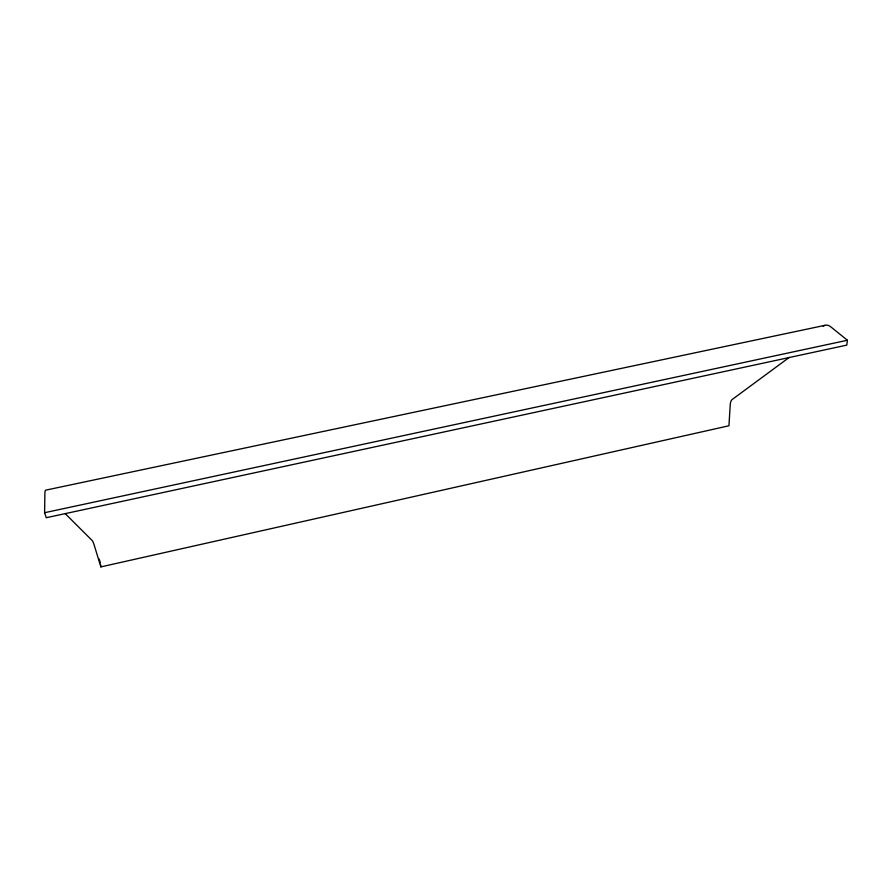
<?xml version="1.0" encoding="UTF-8"?>
<svg xmlns="http://www.w3.org/2000/svg" width="892" height="892" viewBox="0 0 892 892"><rect width="100%" height="100%" fill="white"/><g stroke="black" fill="none" stroke-linecap="round" stroke-linejoin="round"><path stroke-width="1.34" d="M823.249 326.16A19.078 9.7 78.5 0 1 830.92 326.951L847.4 340.253L846.809 345.115L46.25 517.717L44.6 512.71L44.89 493.577A21.564 3.2 77.4 0 1 46.094 490.076L824.632 325.402M789.275 357.391L732.198 399.493A11.373 4.795 77.2 0 0 730.236 404.756L728.942 425.763L100.863 566.899L94.307 545.491A12.577 1.516 77.7 0 0 92.255 540.608L65.172 513.591M44.6 512.71L847.4 340.253M99.179 559.05L100.339 562.819M100.774 565.015L100.863 566.899"/></g></svg>
